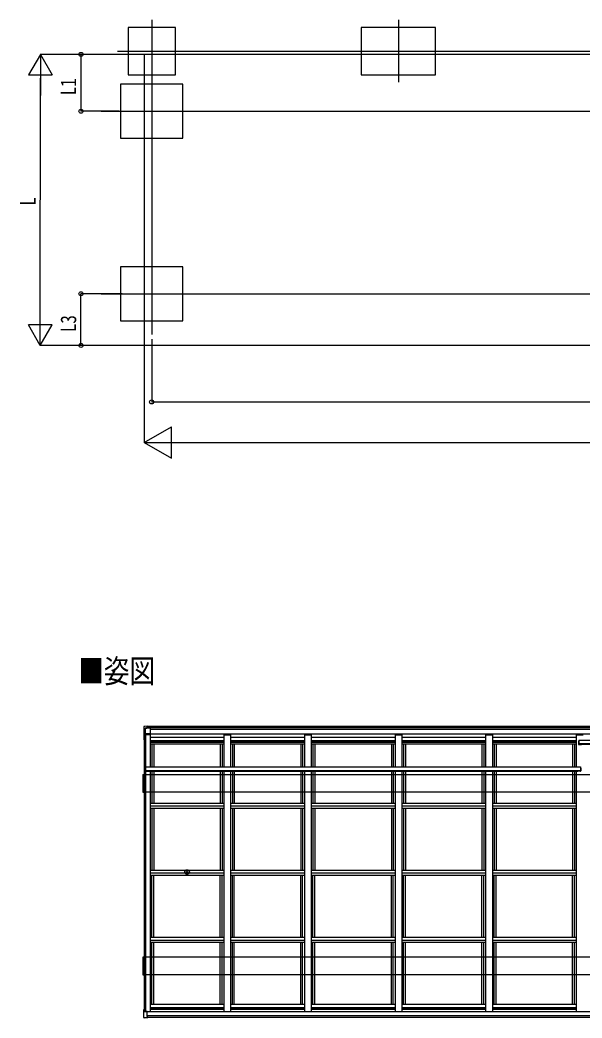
# Model space of a CAD drawing. Units: millimetres, scale not verified. Extents: x -16820 to 16820, y -11880 to 11880.
# Drawn here: x -6280 to -2125, y -845 to 6535 of the extents above; entities that cross this region are included whole.
import ezdxf
from ezdxf.enums import TextEntityAlignment as Align

# ---------------------------------------------------------------- set-up
doc = ezdxf.new("R2010")
doc.units = ezdxf.units.MM
doc.header["$LTSCALE"] = 50
for name, color, linetype in [('0-2_USER1', 3, 'Continuous'), ('0-3_YKK_12', 2, 'Continuous'), ('0-4_YKK_13', 4, 'Continuous'), ('0-5_YKK_A1', 4, 'Continuous'), ('0-6_YKK_D', 6, 'Continuous')]:
    doc.layers.add(name, color=color, linetype=linetype)
doc.styles.add('ＭＳ ゴシック', font='')
doc.styles.get('ＭＳ ゴシック').set_extended_font_data('MS Gothic')

msp = doc.modelspace()

# ---------------------------------------------------------------- linework, layer by layer
at = {"layer": '0-3_YKK_12'}
for p, q in [((-5306.35, 6535.21), (-5306.35, 6075.82)), ((-3482.35, 6535.21), (-3482.35, 6075.82)), ((-5560.12, 6305.52), (2610.41, 6305.52)), ((-5306.35, 6169.33), (-5306.35, 5278.38)), ((-5680.12, 5860.52), (2730.41, 5860.52)), ((-5306.35, 4810.51), (-5306.35, 4210.52)), ((-5680.12, 4510.52), (2730.41, 4510.52))]:
    msp.add_line(p, q, dxfattribs=at)
at = {"layer": '0-4_YKK_13'}
for p, q in [((-5364.28, 1306.57), (-5364.28, 1213.79)), ((-5363.88, 1307.5), (-5363.88, 1215.12)), ((-5361.2, 1311.17), (-5361.2, 1311.17)), ((-5339.41, 1312.36), (-5358.1, 1311.37)), ((-5353.6, 1299.39), (-5339.4, 1300.18)), ((-5353.35, 1299.28), (-5353.6, 1299.39)), ((-5353.24, 1299.23), (-5353.35, 1299.28)), ((-5353.24, 1223.34), (-5353.24, 1299.23)), ((-5353.24, 1259.86), (-5318.4, 1259.83)), ((-5351.22, 1299.38), (-5342.4, 1299.84)), ((-5339.4, 1300.08), (-5342.4, 1299.91)), ((-5342.4, 1299.91), (-5342.4, 1299.84)), ((-5342.4, 1299.78), (-5342.4, 1299.84)), ((-5339.4, 1312.34), (-5339.4, 1312.31)), ((-5339.4, 1305.82), (-5339.4, 1312.31)), ((-5339.4, 1305.82), (-5339.4, 1304.33)), ((-5339.4, 1304.33), (-5339.4, 1300.18)), ((-5339.4, 1300.36), (-5318.4, 1300.56)), ((-5339.4, 1300.08), (-5339.4, 1300.18)), ((-5318.4, 1302.24), (-5318.4, 1250)), ((-5361.4, 1213.91), (-5363.23, 1213.88)), ((-5362.83, 1215.03), (-5361.4, 1215.01)), ((-5361.4, 1213.63), (-5362.46, 1213.76)), ((-5362.26, 1213.79), (-5361.4, 1213.8)), ((-5361.4, 1215.12), (-5361.97, 1215.13)), ((-5354.77, 1216.52), (-5353.38, 1216.53)), ((-5353.6, 1216.63), (-5353.38, 1216.53)), ((-5352.7, 1222.78), (-5353.19, 1223.02)), ((-2150.4, 1202.34), (-2150.4, 1182.34)), ((-2150.4, 1202.34), (-2148.4, 1202.34)), ((-2150.4, 1182.3), (-2150.4, 1180.3)), ((-2128.4, 1178.3), (-2128.4, 1182.34)), ((-2148.49, 1180.39), (-2128.4, 1180.39)), ((-2148.49, 1180.39), (-2148.49, 1178.3)), ((-2148.49, 1178.3), (-2128.4, 1178.3)), ((-5354.51, 1004.11), (-5354.51, 984.11)), ((-5354.51, 1004.11), (-5352.51, 1004.11)), ((-5354.51, 984.07), (-5354.51, 982.07)), ((-5352.59, 982.16), (-5332.51, 982.16)), ((-5352.59, 982.16), (-5352.59, 980.07)), ((-5352.59, 980.07), (-5332.51, 980.07)), ((-5332.51, 980.07), (-5332.51, 984.11)), ((-2156.4, 979.98), (-2156.4, 984.02)), ((-2136.32, 982.07), (-2156.4, 982.07)), ((-2136.32, 979.98), (-2156.4, 979.98)), ((-2134.4, 1004.02), (-2136.4, 1004.02)), ((-2136.32, 982.07), (-2136.32, 979.98)), ((-2134.4, 1004.02), (-2134.4, 984.02)), ((-2134.4, 983.98), (-2134.4, 981.98)), ((-5047.15, 235.8), (-5046.04, 235.82)), ((-5047.15, 234.8), (-5046.04, 234.78)), ((-5046.04, 235.82), (-5045.52, 235.92)), ((-5046.04, 234.78), (-5045.52, 234.68)), ((-5045.42, 236.44), (-5045.52, 235.92)), ((-5045.42, 234.16), (-5045.52, 234.68)), ((-5045.4, 237.55), (-5045.42, 236.44)), ((-5045.4, 233.06), (-5045.42, 234.16)), ((-5044.4, 237.55), (-5044.39, 236.44)), ((-5044.4, 233.06), (-5044.39, 234.16)), ((-5044.39, 236.44), (-5044.28, 235.92)), ((-5044.39, 234.16), (-5044.28, 234.68)), ((-5043.77, 235.82), (-5044.28, 235.92)), ((-5043.77, 234.78), (-5044.28, 234.68)), ((-5042.66, 235.8), (-5043.77, 235.82)), ((-5042.66, 234.8), (-5043.77, 234.78)), ((-5364.28, -839.8), (-5364.28, -781.94)), ((-5363.88, -838.07), (-5363.88, -780.61)), ((-5353.24, -796.33), (-5353.24, -786.15)), ((-5352.7, -786.09), (-5353.19, -785.87)), ((-5339.4, -831.78), (-5339.4, -797)), ((-5339.41, -844.66), (-5358.45, -843.61)), ((-5339.4, -842.93), (-5358.1, -841.97)), ((-5339.4, -833.42), (-5339.4, -831.78)), ((-5339.4, -831.99), (-5339.4, -831.78)), ((-5339.4, -833.42), (-5339.4, -842.82)), ((-5339.4, -837.03), (-5339.4, -843.52)), ((-5339.4, -842.82), (-5339.4, -842.93)), ((-5339.4, -844.64), (-5339.4, -843.52))]:
    msp.add_line(p, q, dxfattribs=at)
for points in [[(-5364.27, 1307.34), (-5364.28, 1306.8), (-5364.28, 1306.57)], [(-5363.88, 1308.26), (-5363.88, 1307.73), (-5363.88, 1307.5)], [(-5358.11, 1311.39), (-5359.8, 1311.29), (-5361.2, 1311.18)], [(-5353.6, 1299.39), (-5353.6, 1216.63), (-5354.72, 1216.63)], [(-5363.23, 1213.88), (-5363.52, 1213.88), (-5363.78, 1213.87), (-5364, 1213.85), (-5364.16, 1213.83), (-5364.26, 1213.81), (-5364.28, 1213.79), (-5364.23, 1213.77), (-5364.11, 1213.75)], [(-5364.11, 1213.75), (-5362.64, 1213.57), (-5361.4, 1213.42)], [(-5363.8, 1215.15), (-5363.87, 1215.13), (-5363.87, 1215.11), (-5363.82, 1215.09), (-5363.71, 1215.08), (-5363.54, 1215.06), (-5363.34, 1215.05), (-5363.09, 1215.04), (-5362.83, 1215.03)], [(-5362.46, 1213.76), (-5362.49, 1213.76), (-5362.5, 1213.77), (-5362.49, 1213.77), (-5362.47, 1213.78), (-5362.44, 1213.78), (-5362.39, 1213.79), (-5362.32, 1213.79), (-5362.26, 1213.79)], [(-5361.97, 1215.13), (-5362.03, 1215.13), (-5362.09, 1215.13), (-5362.14, 1215.13), (-5362.17, 1215.14), (-5362.2, 1215.14), (-5362.21, 1215.15), (-5362.21, 1215.15), (-5362.2, 1215.15)], [(-5352.7, 1221.2), (-5353.38, 1221.52), (-5353.38, 1216.53)], [(-2148.4, 1202.34), (-2148.4, 1182.34), (-2128.4, 1182.34)], [(-5352.51, 1004.11), (-5352.51, 984.11), (-5332.51, 984.11)], [(-2136.4, 1004.02), (-2136.4, 984.02), (-2156.4, 984.02)], [(-5363.8, -780.58), (-5363.87, -780.6), (-5363.88, -780.61)], [(-5339.4, -797), (-5353.6, -796.31), (-5353.6, -779.1), (-5354.72, -779.1)], [(-5352.7, -784.51), (-5353.38, -784.19), (-5353.38, -779.2), (-5353.6, -779.1)], [(-5364.27, -840.56), (-5364.28, -840.27), (-5364.28, -839.8)], [(-5363.88, -838.84), (-5363.88, -838.3), (-5363.88, -838.07)], [(-5358.45, -843.61), (-5360.04, -843.51), (-5361.76, -843.36), (-5361.77, -843.36)]]:
    msp.add_lwpolyline(points, dxfattribs=at)
for radius in [17, 4]:
    msp.add_circle((-5044.9, 235.3), radius, dxfattribs=at)
for centre, radius, start, end in [((-5361.76, 1307.44), 2.51, 144.16004, 182.48225), ((-5361, 1308.31), 2.86, 94.00326, 180.96893), ((-5299.45, 888.09), 333.33, 99.80348, 101.1309), ((-5297.91, 887.25), 334.14, 99.79798, 101.09267), ((-5354.89, 1205.08), 11.55, 89.15454, 96.55167), ((-2148.5, 1182.3), 1.91, 178.85471, 270.10597), ((-2148.5, 1180.21), 1.91, 178.85471, 270.10597), ((-5352.6, 984.07), 1.91, 178.85471, 270.10597), ((-5352.6, 981.98), 1.91, 178.85471, 270.10597), ((-2136.31, 983.98), 1.91, 269.89403, 1.14529), ((-2136.31, 981.88), 1.91, 269.89403, 1.14529), ((-5044.9, 235.3), 2.3, 167.44414, 192.55586), ((-5044.9, 235.3), 2.3, 77.44414, 102.55586), ((-5044.9, 235.3), 2.3, 257.44414, 282.55586), ((-5044.9, 235.3), 2.3, 347.44414, 12.55586), ((-5363.92, -782.88), 1.01, 87.70316, 110.83937), ((-5299.45, -1107.64), 333.33, 99.80348, 101.1309), ((-5354.89, -790.65), 11.55, 89.15454, 96.55167), ((-5361.53, -840.62), 2.73, 178.74923, 264.97823), ((-5360.99, -838.88), 2.87, 179.10645, 265.65265), ((-5355.79, -786.68), 55.36, 264.37516, 267.60396)]:
    msp.add_arc(centre, radius, start, end, dxfattribs=at)
for centre, major_axis, ratio, start_param, end_param in [((-12733.89, 900.33), (-8225.61, -430.04), 0.003595, 3.5980835, 3.598672), ((-12751.63, 900.33), (-8222.56, -430.03), 0.003344, 3.5899476, 3.592413), ((-5353.19, 1223.32), (-0.003, 0.3), 0.146695, 1.4990575, 3.0693971), ((-5353.19, -786.17), (0.003, -0.3), 0.14673, 3.0719918, 4.6423315)]:
    msp.add_ellipse(centre, major_axis=major_axis, ratio=ratio, start_param=start_param, end_param=end_param, dxfattribs=at)
at = {"layer": '0-5_YKK_A1'}
for p, q in [((2416.6, 6280.52), (-5361.4, 6280.52)), ((-5361.4, 6280.52), (-5361.4, 4128.68)), ((2416.6, 4128.68), (-5361.4, 4128.68)), ((2394.6, 1310.17), (-5339.4, 1310.17)), ((2394.6, 1304.47), (-5339.4, 1304.47)), ((2394.6, 1302.24), (-5339.4, 1302.24)), ((2373.6, 1288.43), (-5318.4, 1288.43)), ((2373.6, 1255.11), (-5318.4, 1255.11)), ((-5361.4, 1215.31), (-5361.4, -780.11)), ((-5353.37, 1221.51), (-5353.37, 1004.11)), ((-5352.7, 1250), (-5352.7, 1004.11)), ((-5317.4, 1250), (-5352.7, 1250)), ((-5317.4, 1250), (-5317.4, 1011.87)), ((-4772.4, 1229.04), (-5317.4, 1229.04)), ((-4772.4, 1204.39), (-5317.4, 1204.39)), ((-4772.4, 1196.3), (-5317.4, 1196.3)), ((-4772.4, 1192.34), (-5317.4, 1192.34)), ((-4772.4, 1191.99), (-5317.4, 1191.99)), ((-4772.4, 1181.41), (-5317.4, 1181.41)), ((-5304.4, 1181.41), (-5304.4, 1011.87)), ((-5290.4, 1181.41), (-5290.4, 1011.87)), ((-4799.4, 1181.41), (-4799.4, 1011.87)), ((-4785.4, 1181.41), (-4785.4, 1011.87)), ((-4772.4, 1250), (-4722.4, 1250)), ((-4772.4, 1250), (-4772.4, 1011.87)), ((-4722.4, 1250), (-4722.4, 1011.87)), ((-4177.4, 1229.04), (-4722.4, 1229.04)), ((-4177.4, 1204.39), (-4722.4, 1204.39)), ((-4177.4, 1196.3), (-4722.4, 1196.3)), ((-4177.4, 1192.34), (-4722.4, 1192.34)), ((-4177.4, 1191.99), (-4722.4, 1191.99)), ((-4177.4, 1181.41), (-4722.4, 1181.41)), ((-4709.4, 1181.41), (-4709.4, 1011.87)), ((-4695.4, 1181.41), (-4695.4, 1011.87)), ((-4204.4, 1181.41), (-4204.4, 1011.87)), ((-4190.4, 1181.41), (-4190.4, 1011.87)), ((-4177.4, 1250), (-4127.4, 1250)), ((-4177.4, 1250), (-4177.4, 1011.87)), ((-4127.4, 1250), (-4127.4, 1011.87)), ((-3507.4, 1229.04), (-4127.4, 1229.04)), ((-3507.4, 1204.39), (-4127.4, 1204.39)), ((-3507.4, 1196.3), (-4127.4, 1196.3)), ((-3507.4, 1192.34), (-4127.4, 1192.34)), ((-3507.4, 1191.99), (-4127.4, 1191.99)), ((-3507.4, 1181.41), (-4127.4, 1181.41)), ((-4114.4, 1181.41), (-4114.4, 1011.87)), ((-4100.4, 1181.41), (-4100.4, 1011.87)), ((-3534.4, 1181.41), (-3534.4, 1011.87)), ((-3520.4, 1181.41), (-3520.4, 1011.87)), ((-3507.4, 1250), (-3457.4, 1250)), ((-3507.4, 1250), (-3507.4, 1011.87)), ((-3457.4, 1250), (-3457.4, 1011.87)), ((-2837.4, 1229.04), (-3457.4, 1229.04)), ((-2837.4, 1204.39), (-3457.4, 1204.39)), ((-2837.4, 1196.3), (-3457.4, 1196.3)), ((-2837.4, 1192.34), (-3457.4, 1192.34)), ((-2837.4, 1191.99), (-3457.4, 1191.99)), ((-2837.4, 1181.41), (-3457.4, 1181.41)), ((-3444.4, 1181.41), (-3444.4, 1011.87)), ((-3430.4, 1181.41), (-3430.4, 1011.87)), ((-2864.4, 1181.41), (-2864.4, 1011.87)), ((-2850.4, 1181.41), (-2850.4, 1011.87)), ((-2837.4, 1250), (-2787.4, 1250)), ((-2837.4, 1250), (-2837.4, 1011.87)), ((-2787.4, 1250), (-2787.4, 1011.87)), ((-2167.4, 1229.04), (-2787.4, 1229.04)), ((-2167.4, 1204.39), (-2787.4, 1204.39)), ((-2167.4, 1196.3), (-2787.4, 1196.3)), ((-2167.4, 1192.34), (-2787.4, 1192.34)), ((-2167.4, 1191.99), (-2787.4, 1191.99)), ((-2167.4, 1181.41), (-2787.4, 1181.41)), ((-2774.4, 1181.41), (-2774.4, 1011.87)), ((-2760.4, 1181.41), (-2760.4, 1011.87)), ((-2194.4, 1181.41), (-2194.4, 1011.87)), ((-2180.4, 1181.41), (-2180.4, 1011.87)), ((-2167.4, 1250), (-2117.4, 1250)), ((-2167.4, 1250), (-2167.4, 1011.87)), ((-2150.4, 1182.25), (-2150.4, 1182.25)), ((-2148.4, 1210.1), (-1466.4, 1210.1)), ((-2148.4, 1210.1), (-2148.4, 1185.1)), ((-2148.4, 1185.1), (-1466.4, 1185.1)), ((-2128.4, 1182.25), (-1486.4, 1182.25)), ((-2128.4, 1180.17), (-1486.4, 1180.17)), ((-5354.51, 984.02), (-5354.5, 984.02)), ((-5353.37, 980.23), (-5353.37, -784.2)), ((-5352.7, 980.07), (-5352.7, -796.35)), ((-5352.51, 1011.87), (-2136.4, 1011.87)), ((-5352.51, 1011.87), (-5352.51, 986.87)), ((-5352.51, 986.87), (-2136.4, 986.87)), ((-5332.51, 984.02), (-2136.4, 984.02)), ((-5332.51, 981.94), (-2156.4, 981.94)), ((-5317.4, 981.94), (-5317.4, -799.03)), ((-5304.4, 981.94), (-5304.4, 740.88)), ((-5290.4, 981.94), (-5290.4, 740.88)), ((-4799.4, 981.94), (-4799.4, 740.88)), ((-4785.4, 981.94), (-4785.4, 740.88)), ((-4772.4, 981.94), (-4772.4, -799.03)), ((-4722.4, 981.94), (-4722.4, -799.03)), ((-4709.4, 981.94), (-4709.4, 740.88)), ((-4695.4, 981.94), (-4695.4, 740.88)), ((-4204.4, 981.94), (-4204.4, 740.88)), ((-4190.4, 981.94), (-4190.4, 740.88)), ((-4177.4, 981.94), (-4177.4, -799.03)), ((-4127.4, 981.94), (-4127.4, -799.03)), ((-4114.4, 981.94), (-4114.4, 740.88)), ((-4100.4, 981.94), (-4100.4, 740.88)), ((-3534.4, 981.94), (-3534.4, 740.88)), ((-3520.4, 981.94), (-3520.4, 740.88)), ((-3507.4, 981.94), (-3507.4, -799.03)), ((-3457.4, 981.94), (-3457.4, -799.03)), ((-3444.4, 981.94), (-3444.4, 740.88)), ((-3430.4, 981.94), (-3430.4, 740.88)), ((-2864.4, 981.94), (-2864.4, 740.88)), ((-2850.4, 981.94), (-2850.4, 740.88)), ((-2837.4, 981.94), (-2837.4, -799.03)), ((-2787.4, 981.94), (-2787.4, -799.03)), ((-2774.4, 981.94), (-2774.4, 740.88)), ((-2760.4, 981.94), (-2760.4, 740.88)), ((-2194.4, 981.94), (-2194.4, 740.88)), ((-2180.4, 981.94), (-2180.4, 740.88)), ((-2167.4, 981.94), (-2167.4, -799.03)), ((-2136.4, 1011.87), (-2136.4, 986.87)), ((-2134.4, 983.92), (-2134.4, 983.92)), ((-5361.4, 954.62), (-5372.45, 954.62)), ((-5372.45, 954.62), (-5372.45, 825.62)), ((-5371.45, 955.12), (-5361.4, 955.12)), ((-5371.45, 955.12), (-5371.45, 954.62)), ((2410.15, 954.62), (-5354.85, 954.62)), ((-5354.85, 954.62), (-5354.85, 825.62)), ((-5361.4, 825.62), (-5372.45, 825.62)), ((2410.15, 825.62), (-5354.85, 825.62)), ((-4772.4, 740.88), (-5317.4, 740.88)), ((-4177.4, 740.88), (-4722.4, 740.88)), ((-3507.4, 740.88), (-4127.4, 740.88)), ((-2837.4, 740.88), (-3457.4, 740.88)), ((-2167.4, 740.88), (-2787.4, 740.88)), ((-4772.4, 720.95), (-5317.4, 720.95)), ((-4772.4, 705.64), (-5317.4, 705.64)), ((-5304.4, 705.64), (-5304.4, 245.26)), ((-5290.4, 705.64), (-5290.4, 245.26)), ((-4799.4, 705.94), (-4799.4, 245.26)), ((-4785.4, 705.94), (-4785.4, 245.26)), ((-4177.4, 720.95), (-4722.4, 720.95)), ((-4177.4, 705.64), (-4722.4, 705.64)), ((-4709.4, 705.64), (-4709.4, 245.26)), ((-4695.4, 705.64), (-4695.4, 245.26)), ((-4204.4, 705.64), (-4204.4, 245.26)), ((-4190.4, 705.64), (-4190.4, 245.26)), ((-3507.4, 720.95), (-4127.4, 720.95)), ((-3507.4, 705.64), (-4127.4, 705.64)), ((-4114.4, 705.64), (-4114.4, 245.26)), ((-4100.4, 705.64), (-4100.4, 245.26)), ((-3534.4, 705.64), (-3534.4, 245.26)), ((-3520.4, 705.64), (-3520.4, 245.26)), ((-2837.4, 720.95), (-3457.4, 720.95)), ((-2837.4, 705.64), (-3457.4, 705.64)), ((-3444.4, 705.64), (-3444.4, 245.26)), ((-3430.4, 705.64), (-3430.4, 245.26)), ((-2864.4, 705.64), (-2864.4, 245.26)), ((-2850.4, 705.64), (-2850.4, 245.26)), ((-2167.4, 720.95), (-2787.4, 720.95)), ((-2167.4, 705.64), (-2787.4, 705.64)), ((-2774.4, 705.64), (-2774.4, 245.26)), ((-2760.4, 705.64), (-2760.4, 245.26)), ((-2194.4, 705.64), (-2194.4, 245.26)), ((-2180.4, 705.64), (-2180.4, 245.26)), ((-4772.4, 245.26), (-5317.4, 245.26)), ((-4772.4, 225.33), (-5317.4, 225.33)), ((-4177.4, 245.26), (-4722.4, 245.26)), ((-4177.4, 225.33), (-4722.4, 225.33)), ((-3507.4, 245.26), (-4127.4, 245.26)), ((-3507.4, 225.33), (-4127.4, 225.33)), ((-2837.4, 245.26), (-3457.4, 245.26)), ((-2837.4, 225.33), (-3457.4, 225.33)), ((-2167.4, 245.26), (-2787.4, 245.26)), ((-2167.4, 225.33), (-2787.4, 225.33)), ((-4772.4, 210.02), (-5317.4, 210.02)), ((-5304.4, -250.36), (-5304.4, 210.02)), ((-5290.4, -250.36), (-5290.4, 210.02)), ((-4799.4, -250.36), (-4799.4, 210.02)), ((-4785.4, -250.36), (-4785.4, 210.02)), ((-4177.4, 210.02), (-4722.4, 210.02)), ((-4709.4, -250.36), (-4709.4, 210.02)), ((-4695.4, -250.36), (-4695.4, 210.02)), ((-4204.4, -250.36), (-4204.4, 210.02)), ((-4190.4, -250.36), (-4190.4, 210.02)), ((-3507.4, 210.02), (-4127.4, 210.02)), ((-4114.4, -250.36), (-4114.4, 210.02)), ((-4100.4, -250.36), (-4100.4, 210.02)), ((-3534.4, -250.36), (-3534.4, 210.02)), ((-3520.4, -250.36), (-3520.4, 210.02)), ((-2837.4, 210.02), (-3457.4, 210.02)), ((-3444.4, -250.36), (-3444.4, 210.02)), ((-3430.4, -250.36), (-3430.4, 210.02)), ((-2864.4, -250.36), (-2864.4, 210.02)), ((-2850.4, -250.36), (-2850.4, 210.02)), ((-2167.4, 210.02), (-2787.4, 210.02)), ((-2774.4, -250.36), (-2774.4, 210.02)), ((-2760.4, -250.36), (-2760.4, 210.02)), ((-2194.4, -250.36), (-2194.4, 210.02)), ((-2180.4, -250.36), (-2180.4, 210.02)), ((-4772.4, -250.36), (-5317.4, -250.36)), ((-4772.4, -270.29), (-5317.4, -270.29)), ((-4772.4, -285.6), (-5317.4, -285.6)), ((-5304.4, -745.1), (-5304.4, -285.6)), ((-5290.4, -745.1), (-5290.4, -285.6)), ((-4799.4, -745.1), (-4799.4, -285.6)), ((-4785.4, -745.1), (-4785.4, -285.6)), ((-4177.4, -250.36), (-4722.4, -250.36)), ((-4177.4, -270.29), (-4722.4, -270.29)), ((-4177.4, -285.6), (-4722.4, -285.6)), ((-4709.4, -745.1), (-4709.4, -285.6)), ((-4695.4, -745.1), (-4695.4, -285.6)), ((-4204.4, -745.1), (-4204.4, -285.6)), ((-4190.4, -745.1), (-4190.4, -285.6)), ((-3507.4, -250.36), (-4127.4, -250.36)), ((-3507.4, -270.29), (-4127.4, -270.29)), ((-3507.4, -285.6), (-4127.4, -285.6)), ((-4114.4, -745.1), (-4114.4, -285.6)), ((-4100.4, -745.1), (-4100.4, -285.6)), ((-3534.4, -745.1), (-3534.4, -285.6)), ((-3520.4, -745.1), (-3520.4, -285.6)), ((-2837.4, -250.36), (-3457.4, -250.36)), ((-2837.4, -270.29), (-3457.4, -270.29)), ((-2837.4, -285.6), (-3457.4, -285.6)), ((-3444.4, -745.1), (-3444.4, -285.6)), ((-3430.4, -745.1), (-3430.4, -285.6)), ((-2864.4, -745.1), (-2864.4, -285.6)), ((-2850.4, -745.1), (-2850.4, -285.6)), ((-2167.4, -250.36), (-2787.4, -250.36)), ((-2167.4, -270.29), (-2787.4, -270.29)), ((-2167.4, -285.6), (-2787.4, -285.6)), ((-2774.4, -745.1), (-2774.4, -285.6)), ((-2760.4, -745.1), (-2760.4, -285.6)), ((-2194.4, -745.1), (-2194.4, -285.6)), ((-2180.4, -745.1), (-2180.4, -285.6)), ((-5361.4, -395.38), (-5372.45, -395.38)), ((-5372.45, -395.38), (-5372.45, -524.38)), ((-5371.45, -394.88), (-5361.4, -394.88)), ((-5371.45, -394.88), (-5371.45, -395.38)), ((2416.6, -395.38), (-5354.85, -395.38)), ((-5354.85, -395.38), (-5354.85, -524.38)), ((-5361.4, -524.38), (-5372.45, -524.38)), ((2416.6, -524.38), (-5354.85, -524.38)), ((-5317.4, -799.03), (-5367.4, -799.03)), ((2394.6, -799.03), (-5339.4, -799.03)), ((-4772.4, -745.1), (-5317.4, -745.1)), ((-4772.4, -768.09), (-5317.4, -768.09)), ((-4772.4, -772.8), (-5317.4, -772.8)), ((-4772.4, -780.29), (-5317.4, -780.29)), ((-4772.4, -780.49), (-5317.4, -780.49)), ((-4722.4, -799.03), (-4772.4, -799.03)), ((-4177.4, -745.1), (-4722.4, -745.1)), ((-4177.4, -768.09), (-4722.4, -768.09)), ((-4177.4, -772.8), (-4722.4, -772.8)), ((-4177.4, -780.29), (-4722.4, -780.29)), ((-4177.4, -780.49), (-4722.4, -780.49)), ((-4127.4, -799.03), (-4177.4, -799.03)), ((-3507.4, -745.1), (-4127.4, -745.1)), ((-3507.4, -768.09), (-4127.4, -768.09)), ((-3507.4, -772.8), (-4127.4, -772.8)), ((-3507.4, -780.29), (-4127.4, -780.29)), ((-3507.4, -780.49), (-4127.4, -780.49)), ((-3457.4, -799.03), (-3507.4, -799.03)), ((-2837.4, -745.1), (-3457.4, -745.1)), ((-2837.4, -768.09), (-3457.4, -768.09)), ((-2837.4, -772.8), (-3457.4, -772.8)), ((-2837.4, -780.29), (-3457.4, -780.29)), ((-2837.4, -780.49), (-3457.4, -780.49)), ((-2787.4, -799.03), (-2837.4, -799.03)), ((-2167.4, -745.1), (-2787.4, -745.1)), ((-2167.4, -768.09), (-2787.4, -768.09)), ((-2167.4, -772.8), (-2787.4, -772.8)), ((-2167.4, -780.29), (-2787.4, -780.29)), ((-2167.4, -780.49), (-2787.4, -780.49)), ((-2117.4, -799.03), (-2167.4, -799.03)), ((2394.6, -829.22), (-5339.4, -829.22)), ((2394.6, -840.18), (-5339.4, -840.18)), ((2394.6, -841.67), (-5339.4, -841.67))]:
    msp.add_line(p, q, dxfattribs=at)
for points in [[(-5481.35, 6130.52), (-5131.35, 6130.52), (-5131.35, 6480.52), (-5481.35, 6480.52)], [(-3757.35, 6130.52), (-3207.35, 6130.52), (-3207.35, 6480.52), (-3757.35, 6480.52)], [(-5536.35, 5660.52), (-5076.35, 5660.52), (-5076.35, 6060.52), (-5536.35, 6060.52)], [(-5536.35, 4310.52), (-5076.35, 4310.52), (-5076.35, 4710.52), (-5536.35, 4710.52)]]:
    msp.add_lwpolyline(points, close=True, dxfattribs=at)
for points in [[(-5371.45, 825.62), (-5371.45, 825.12), (-5361.4, 825.12)], [(-5371.45, -524.38), (-5371.45, -524.88), (-5361.4, -524.88)]]:
    msp.add_lwpolyline(points, dxfattribs=at)
at = {"layer": '0-6_YKK_D'}
for p, q in [((-6128.76, 6280.87), (-6216.33, 6129.36)), ((-5361.4, 6280.52), (-6129.76, 6280.87)), ((-6128.76, 6280.87), (-6128.9, 5977.77)), ((-6128.76, 6280.87), (-6041.33, 6129.28)), ((-5361.4, 6280.52), (-5829.85, 6280.52)), ((-5828.85, 6280.52), (-5828.85, 5860.52)), ((-6216.33, 6129.36), (-6041.33, 6129.28)), ((-6129.67, 4304.03), (-6128.84, 6105.87)), ((-5546.88, 5860.52), (-5829.85, 5860.52)), ((-5306.35, 5277.88), (-5306.35, 4811.01)), ((-5524.85, 4510.52), (-5829.85, 4510.52)), ((-5828.85, 4128.68), (-5828.85, 4510.52)), ((-6129.76, 4129.03), (-6129.62, 4432.14)), ((-6129.76, 4129.03), (-6217.19, 4280.63)), ((-6042.19, 4280.55), (-6217.19, 4280.63)), ((-6129.76, 4129.03), (-6042.19, 4280.55)), ((-5306.35, 4174.52), (-5306.35, 3709.52)), ((-5362.4, 4128.68), (-6130.76, 4129.03)), ((-5362.4, 4128.68), (-5829.85, 4128.68)), ((-5361.4, 4127.68), (-5361.4, 3409.52)), ((-5306.35, 3710.52), (2361.65, 3710.52)), ((-5361.4, 3410.52), (-5159.33, 3527.18)), ((-5159.33, 3293.85), (-5159.33, 3527.18)), ((-5361.4, 3410.52), (-5159.33, 3293.85)), ((-5361.4, 3410.52), (-4957.26, 3410.52)), ((-5128.07, 3410.52), (2183.26, 3410.52))]:
    msp.add_line(p, q, dxfattribs=at)
for centre in [(-5828.85, 6280.52), (-5828.85, 5860.52), (-5828.85, 4510.52), (-5828.85, 4128.68), (-5306.35, 3710.52)]:
    msp.add_circle(centre, 14.88, dxfattribs=at)

# ---------------------------------------------------------------- texts
at = {"layer": '0-2_USER1', "style": 'ＭＳ ゴシック', "width": 0.8}
msp.add_text('■姿図', height=173.2, dxfattribs=at).set_placement((-5848.63, 1582.01), align=Align.BOTTOM_LEFT)
at = {"layer": '0-6_YKK_D', "style": 'ＭＳ ゴシック', "width": 0.8}
for s, rotation, p in [('L1', 90, (-5829.97, 5978.12)), ('L', 89.973, (-6129.88, 5162.95)), ('L3', 90, (-5829.97, 4227.2))]:
    msp.add_text(s, height=115.5, rotation=rotation, dxfattribs=at).set_placement(p, align=Align.BOTTOM_LEFT)

doc.saveas('drawing.dxf')
